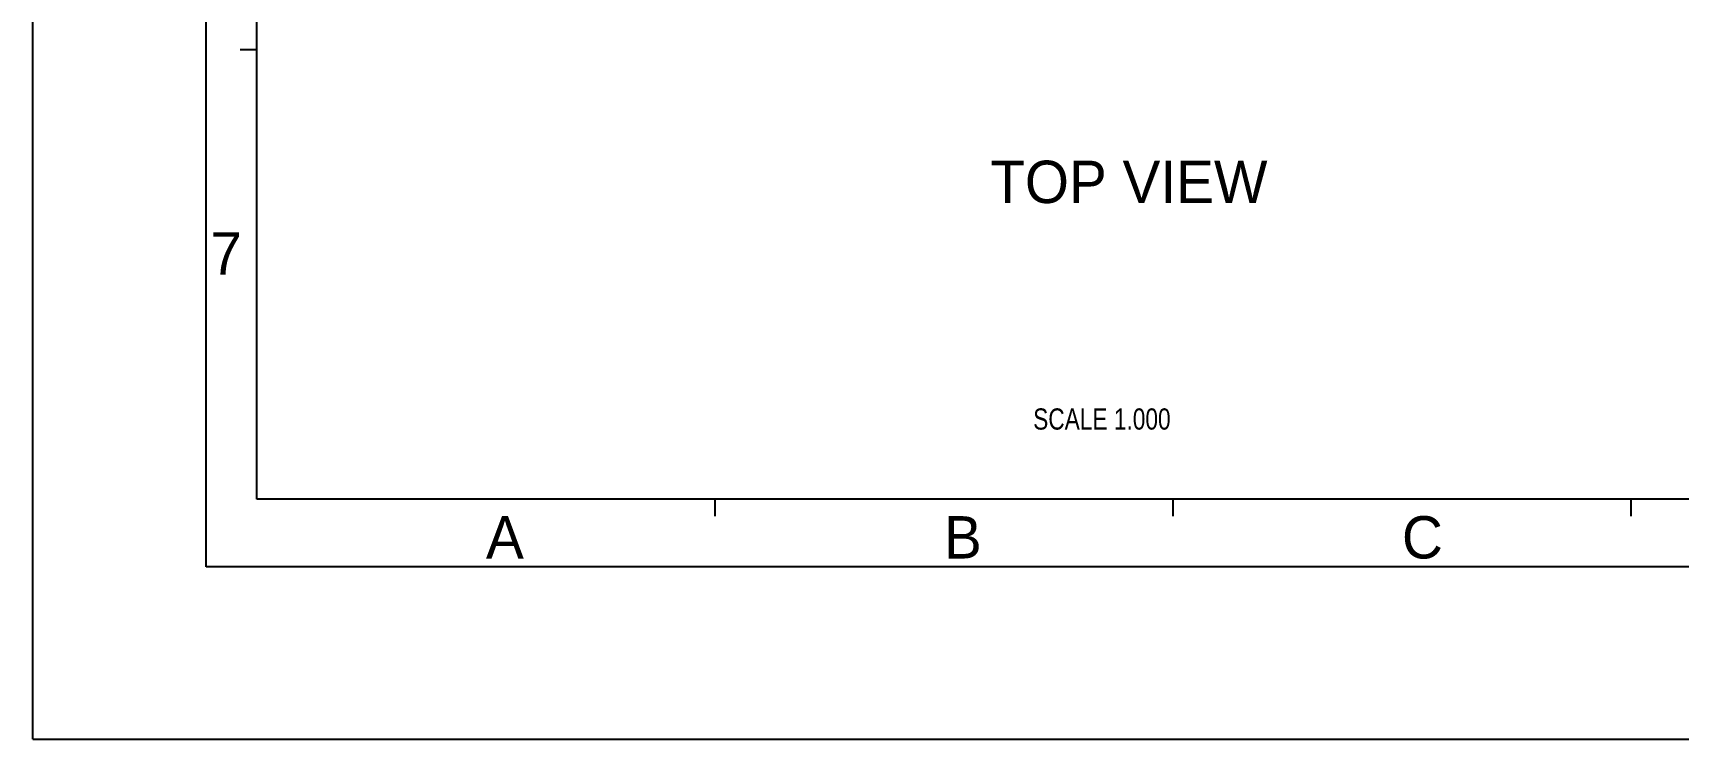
# Model space of a CAD drawing. Header units: millimetres. Extents: x 0 to 594, y 0 to 420.
# Drawn here: x 0 to 194, y 0 to 83.3 of the extents above; entities that cross this region are included whole.
import ezdxf

# ---------------------------------------------------------------- set-up
doc = ezdxf.new("R2010")
doc.units = ezdxf.units.MM
doc.header["$LTSCALE"] = 32.67
doc.layers.get('0').update_dxf_attribs({"linetype": 'CONTINUOUS'})
doc.styles.get("Standard").update_dxf_attribs({"font": 'txt', "width": 0.8})
doc.styles.add('TEXTSTYLE_2', font='txt')
doc.styles.add('TEXTSTYLE_8', font='ar_wgl__.ttf')

msp = doc.modelspace()

# ---------------------------------------------------------------- linework, layer by layer
at = {"color": 7, "linetype": 'CONTINUOUS'}
for p, q in [((0, 0), (0, 420)), ((20.422, 20.309), (20.422, 405.309)), ((26.422, 28.309), (26.422, 397.309)), ((26.422, 81.309), (24.422, 81.309)), ((564.922, 28.309), (26.422, 28.309)), ((80.422, 28.309), (80.422, 26.309)), ((134.422, 28.309), (134.422, 26.309)), ((188.422, 28.309), (188.422, 26.309)), ((571.422, 20.309), (20.422, 20.309)), ((0, 0), (594, 0))]:
    msp.add_line(p, q, dxfattribs=at)

# ---------------------------------------------------------------- texts
at = {"color": 7, "linetype": 'CONTINUOUS', "char_height": 5, "attachment_point": 1, "line_spacing_factor": 0.9}
for s, insert, width, style in [('TOP VIEW', (112.879, 68.25), 34.07063, 'TEXTSTYLE_8'), ('7', (20.922, 59.809), 5, 'TEXTSTYLE_2'), ('A', (53.422, 26.309), 5, 'TEXTSTYLE_2'), ('B', (107.422, 26.309), 5, 'TEXTSTYLE_2'), ('C', (161.422, 26.309), 5, 'TEXTSTYLE_2')]:
    msp.add_mtext(s, dxfattribs=dict(at, insert=insert, width=width, style=style))
at = {"color": 7, "linetype": 'CONTINUOUS', "insert": (134.149, 39.02), "char_height": 2.5, "width": 22, "attachment_point": 3, "line_spacing_factor": 0.9}
msp.add_mtext('SCALE 1.000', dxfattribs=at)

doc.saveas('drawing.dxf')
